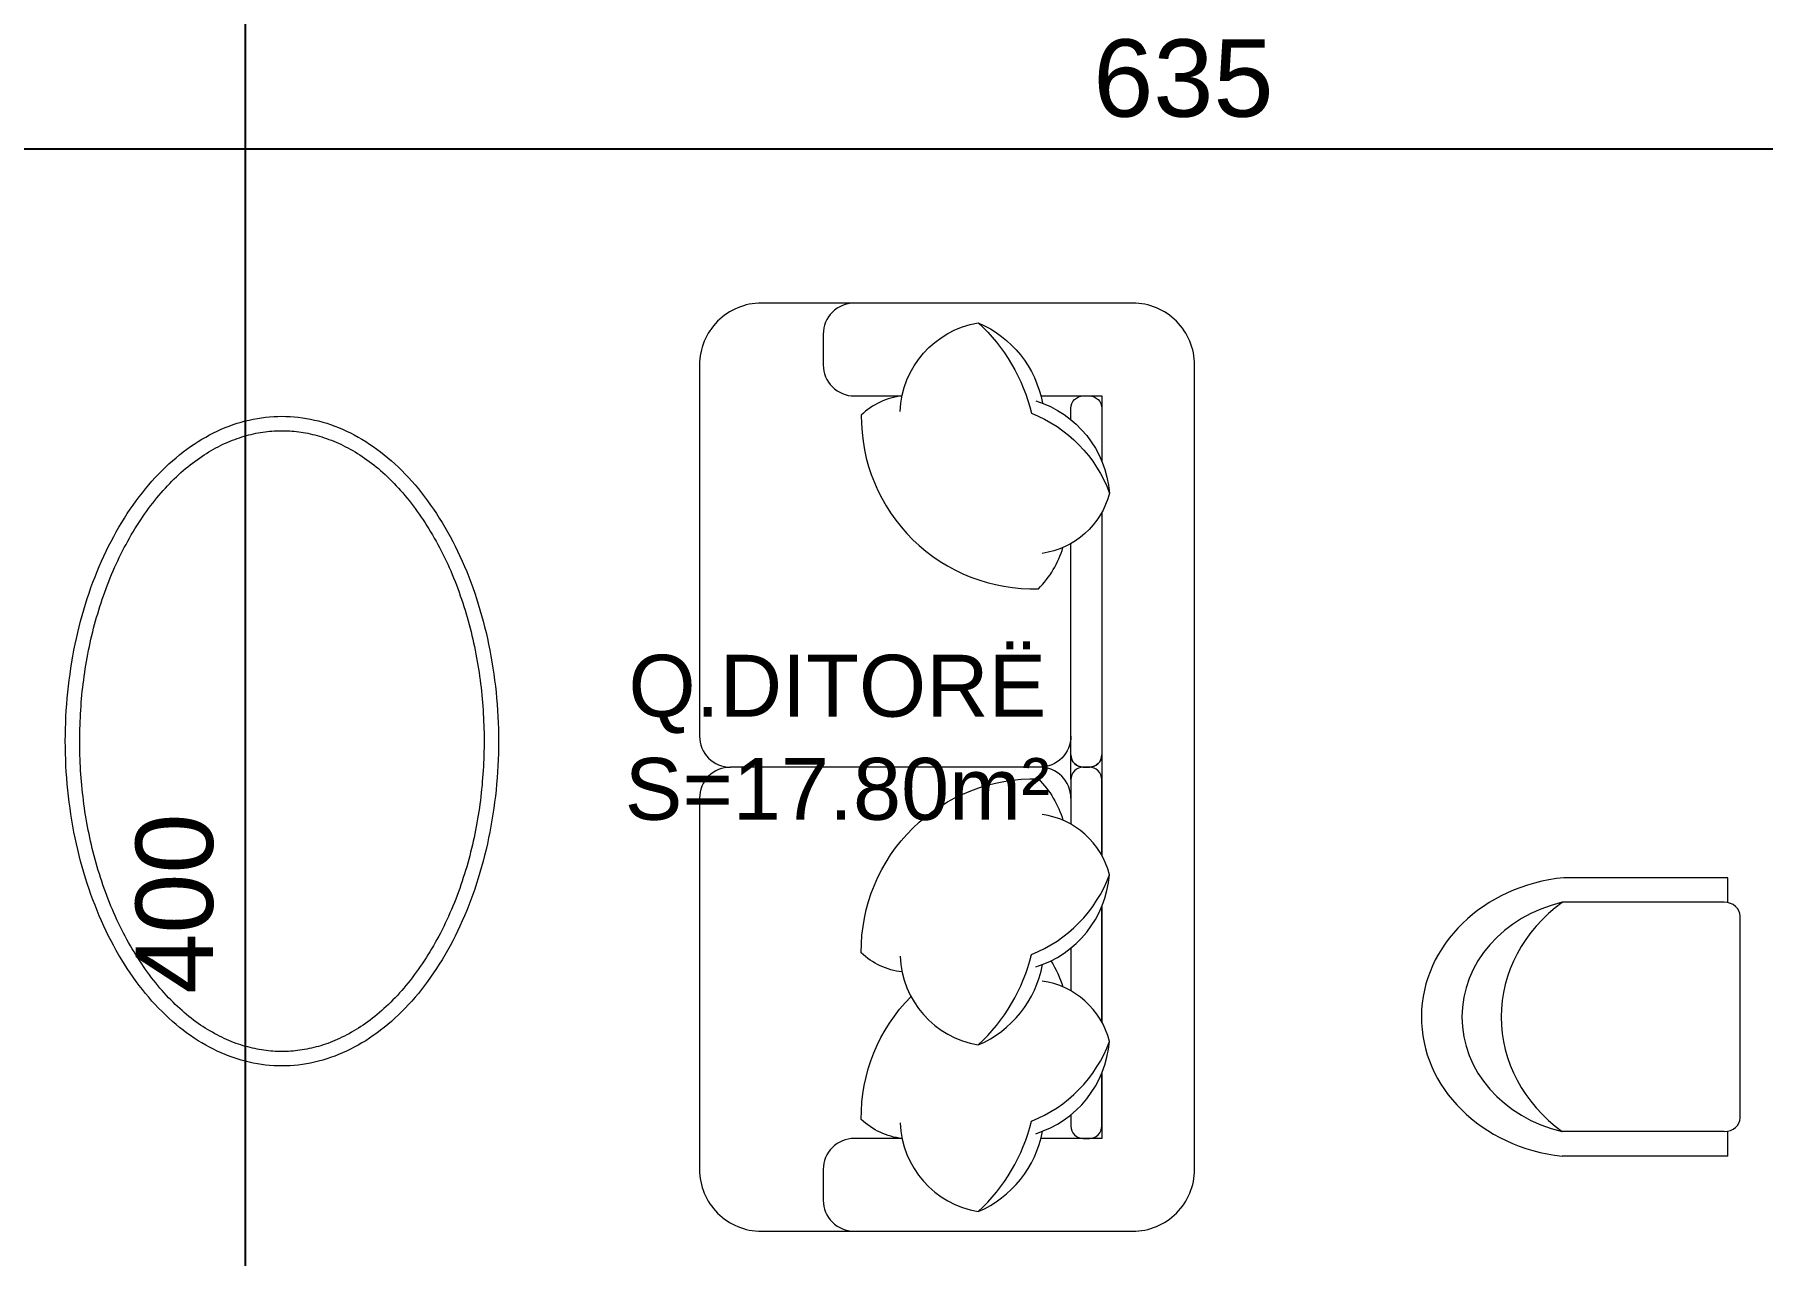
# Model space of a CAD drawing. Header units: feet. Extents: x 92587 to 97987, y -55119 to -48334.
# Drawn here: x 94881 to 95160.2, y -54019.2 to -53821.9 of the extents above; entities that cross this region are included whole.
import ezdxf

# ---------------------------------------------------------------- set-up
doc = ezdxf.new("R2010")
doc.units = ezdxf.units.FT
doc.header["$LTSCALE"] = 50
doc.header["$MEASUREMENT"] = 0
doc.layers.get('0').update_dxf_attribs({"color": 8})
doc.layers.add('COTE 50ème', color=1, linetype='Continuous')
doc.layers.add('DEMOL', color=7, linetype='Continuous', lineweight=60, true_color=0xa87e00)
doc.layers.add('mobilimi', color=8, linetype='Continuous', lineweight=9)
doc.styles.add('RS_TEXT_1.50', font='arial.ttf', dxfattribs={"height": 12.5})
doc.styles.add('RS_TXT_50', font='arial.ttf', dxfattribs={"height": 12.5})
doc.dimstyles.new('RS_50CM_LINEAIRE', dxfattribs={"dimscale": 5, "dimtxt": 12.5, "dimasz": 1.5, "dimexe": 1, "dimexo": 2.5, "dimgap": 1, "dimtad": 1, "dimdec": 1, "dimrnd": 0.5, "dimdsep": 46, "dimtxsty": 'RS_TXT_50', "dimblk1": 'ARCHTICK', "dimblk2": 'ARCHTICK', "dimsah": 1, "dimcen": 2.5, "dimdle": 1, "dimclrt": 4, "dimadec": 0, "dimazin": 2, "dimtfac": 1, "dimtdec": 1, "dimtix": 1, "dimtmove": 2, "dimatfit": 3, "dimfxl": 1, "dimtolj": 1, "dimtzin": 0, "dimarcsym": 0})

# ---------------------------------------------------------------- blocks, each defined once
blk = doc.blocks.new('1111')
at = {"layer": 'mobilimi'}
for p, q in [((7498090.66, 4737224.66), (7498067.1, 4737224.66)), ((7498090.66, 4737221.1), (7498090.66, 4737224.66)), ((7498090.15, 4737221.13), (7498066.85, 4737221.13)), ((7498092.44, 4737190.14), (7498092.44, 4737219.13)), ((7498090.15, 4737188.14), (7498066.85, 4737188.14)), ((7498090.66, 4737184.61), (7498090.66, 4737188.14)), ((7498090.66, 4737184.61), (7498066.85, 4737184.61))]:
    blk.add_line(p, q, dxfattribs=at)
for centre, major_axis, start_param, end_param in [((7498069.68, 4737204.62), (-23.08, 0), -1.458692, 1.447759), ((7498071.99, 4737204.63), (-19.57, 0), -1.304651, 1.304651), ((7498082.73, 4737204.63), (24.67, 0), 2.270248, 4.012938), ((7498090.15, 4737219.13), (-2.29, 0), 3.141593, 4.712389), ((7498090.15, 4737190.14), (2.29, 0), 4.712389, 6.283185)]:
    blk.add_ellipse(centre, major_axis=major_axis, ratio=0.87377, start_param=start_param, end_param=end_param, dxfattribs=at)
blk = doc.blocks.new('_ArchTick')
at = {"color": 0, "linetype": 'ByBlock', "const_width": 0.15}
blk.add_lwpolyline([(-0.5, -0.5), (0.5, 0.5)], dxfattribs=at)
blk = doc.blocks.new('*D1626')
at = {"layer": 'COTE 50ème', "color": 0, "lineweight": -2, "ltscale": 0.5, "transparency": 16777216}
for p, q in [((94915.02, -53757.36), (94915.02, -54167.36)), ((94928.61, -53762.36), (94910.02, -53762.36)), ((94971.61, -54162.36), (94910.02, -54162.36))]:
    blk.add_line(p, q, dxfattribs=at)
at = {"layer": 'Defpoints', "color": 0, "ltscale": 0.5, "transparency": 16777216}
for p in [(94941.11, -53762.36), (94915.02, -54162.36), (94984.11, -54162.36)]:
    blk.add_point(p, dxfattribs=at)
at = {"layer": 'COTE 50ème', "color": 0, "lineweight": -2, "ltscale": 0.5, "transparency": 16777216, "xscale": 7.5, "yscale": 7.5, "zscale": 7.5}
for p, rotation in [((94915.02, -53762.36), 90), ((94915.02, -54162.36), 270)]:
    blk.add_blockref('_ArchTick', p, dxfattribs=dict(at, rotation=rotation))
at = {"layer": 'COTE 50ème', "color": 4, "lineweight": 5, "ltscale": 0.5, "transparency": 16777216, "insert": (94903.63, -53962.36), "char_height": 12.5, "attachment_point": 5, "rotation": 90, "style": 'RS_TXT_50'}
blk.add_mtext('\\A1;400', dxfattribs=at)
blk = doc.blocks.new('*D2009')
at = {"layer": 'COTE 50ème', "color": 0, "lineweight": -2, "ltscale": 0.5, "transparency": 16777216}
for p, q in [((94749.11, -53794.86), (94749.11, -53845.4)), ((95384.11, -53838.92), (95384.11, -53845.4)), ((94744.11, -53840.4), (95389.11, -53840.4))]:
    blk.add_line(p, q, dxfattribs=at)
at = {"layer": 'Defpoints', "color": 0, "ltscale": 0.5, "transparency": 16777216}
for p in [(94749.11, -53782.36), (95384.11, -53826.42), (95384.11, -53840.4)]:
    blk.add_point(p, dxfattribs=at)
at = {"layer": 'COTE 50ème', "color": 0, "lineweight": -2, "ltscale": 0.5, "transparency": 16777216, "xscale": 7.5, "yscale": 7.5, "zscale": 7.5, "rotation": 180}
blk.add_blockref('_ArchTick', (94749.11, -53840.4), dxfattribs=at)
at = {"layer": 'COTE 50ème', "color": 0, "lineweight": -2, "ltscale": 0.5, "transparency": 16777216, "xscale": 7.5, "yscale": 7.5, "zscale": 7.5}
blk.add_blockref('_ArchTick', (95384.11, -53840.4), dxfattribs=at)
at = {"layer": 'COTE 50ème', "color": 4, "lineweight": 5, "ltscale": 0.5, "transparency": 16777216, "insert": (95066.61, -53829.02), "char_height": 12.5, "attachment_point": 5, "style": 'RS_TXT_50'}
blk.add_mtext('\\A1;635', dxfattribs=at)

msp = doc.modelspace()

# ---------------------------------------------------------------- linework, layer by layer
at = {"layer": 'mobilimi'}
for points in [[(94988.42, -53935.31, 0.414214), (94993.42, -53940.31, 0.414214), (94988.42, -53945.31), (94988.42, -54005.31, 0.414214), (94998.42, -54015.31), (95058.42, -54015.31, 0.414214), (95068.42, -54005.31), (95068.42, -53875.31, 0.414214), (95058.42, -53865.31), (94998.42, -53865.31, 0.414214), (94988.42, -53875.31), (94988.42, -53935.31, 0.414214), (94993.42, -53940.31, 0.414214), (94988.42, -53945.31)], [(95013.42, -53865.31, 0.414214), (95008.42, -53870.31), (95008.42, -53875.31, 0.414214), (95013.42, -53880.31), (95021.16, -53880.31)], [(95020.86, -53882.82, -0.356772), (95033.46, -53868.5, -0.249542), (95043.85, -53881.48, 9.61688)], [(95033.46, -53868.5, -0.14773), (95042.06, -53883.11, -0.213343), (95054.66, -53896, -0.178662)], [(95021.16, -53880.3, 0.165541), (95014.56, -53883.4, 0.425989), (95043.2, -53911.48, 0.121523), (95047.15, -53904.81, -7.115464)], [(95042.74, -53881.09, -0.306663), (95054.66, -53896, -0.30633), (95043.77, -53905.75, 0.872847)], [(95048.42, -53884.13), (95048.42, -53882.31, -0.414214), (95050.42, -53880.31), (95051.42, -53880.31, -0.414214), (95053.42, -53882.31)], [(95053.42, -53882.31), (95053.42, -53890.83, -0.414214)], [(95053.42, -53899.15), (95053.42, -53938.31, -0.414214), (95051.42, -53940.31), (95050.42, -53940.31, -0.414214), (95048.42, -53938.31), (95048.42, -53904.18, -0.414214)], [(95048.42, -53935.31, -0.414214), (95043.42, -53940.31), (94993.42, -53940.31, -0.414214)], [(95048.42, -53935.31, -0.414214), (95043.42, -53940.31)], [(95048.42, -53945.31, 0.414214), (95043.42, -53940.31), (94993.42, -53940.31, 0.414214)], [(95048.42, -53945.31, 0.414214), (95043.42, -53940.31)], [(95053.42, -53954.54), (95053.42, -53942.31, 0.414214), (95051.42, -53940.31), (95050.42, -53940.31, 0.414214), (95048.42, -53942.31), (95048.42, -53949.51, 0.414214)], [(95021.16, -53973.39, -0.165541), (95014.56, -53970.3, -0.425989), (95043.2, -53942.21, -0.121523), (95047.15, -53948.88, 7.115464)], [(95042.74, -53972.6, 0.306663), (95054.66, -53957.69, 0.30633), (95043.77, -53947.95, -0.872847)], [(95033.46, -53985.2, 0.14773), (95042.06, -53970.58, 0.213343), (95054.66, -53957.69, 0.178662)], [(95053.42, -53981.48), (95053.42, -53962.86, 0.414214)], [(95020.86, -53970.87, 0.356772), (95033.46, -53985.2, 0.249542), (95043.85, -53972.21, -9.61688)], [(95048.42, -53969.56), (95048.42, -53976.44, 0.414214)], [(95045.19, -53971.62, -0.071865), (95047.15, -53975.82, 7.115464)], [(95042.74, -53999.54, 0.306663), (95054.66, -53984.62, 0.30633), (95043.77, -53974.88, -0.872847)], [(95021.16, -54000.32, -0.165541), (95014.56, -53997.23, -0.200231), (95022.6, -53977.38, -0.121523)], [(95033.46, -54012.13, 0.14773), (95042.06, -53997.52, 0.213343), (95054.66, -53984.62, 0.178662)], [(95053.42, -53989.79), (95053.42, -54000.31), (95043.59, -54000.31, 0.414214)], [(95053.42, -53998.31), (95053.42, -53989.79, 0.414214)], [(95020.86, -53997.8, 0.356772), (95033.46, -54012.13, 0.249542), (95043.85, -53999.15, -9.61688)], [(95048.42, -53996.5), (95048.42, -53998.31, 0.414214), (95050.42, -54000.31), (95051.42, -54000.31, 0.414214), (95053.42, -53998.31)], [(95021.16, -54000.31), (95013.42, -54000.31, 0.414214), (95008.42, -54005.31), (95008.42, -54010.31, 0.414214), (95013.42, -54015.31)]]:
    msp.add_lwpolyline(points, format="xyb", dxfattribs=at)
for points in [[(95043.59, -53880.31), (95053.42, -53880.31), (95053.42, -53890.83)], [(95053.42, -53899.15), (95053.42, -53954.54)], [(95053.42, -53962.86), (95053.42, -53981.48)]]:
    msp.add_lwpolyline(points, dxfattribs=at)
msp.add_lwpolyline([(95053.42, -53938.31), (95053.42, -53942.31, 0.414214), (95051.42, -53940.31), (95050.42, -53940.31, 0.414214), (95048.42, -53942.31), (95048.42, -53938.31, 0.414214), (95050.42, -53940.31), (95051.42, -53940.31, 0.414214)], format="xyb", close=True, dxfattribs=at)
for points in [[(94920.93, -53988.6, 0), (94920.27, -53988.59, 0), (94919.61, -53988.56, 0), (94918.95, -53988.51, 0), (94918.28, -53988.45, 0), (94917.62, -53988.36, 0), (94916.97, -53988.26, 0), (94916.31, -53988.14, 0), (94915.65, -53988, 0), (94915, -53987.84, 0), (94914.35, -53987.66, 0), (94913.7, -53987.46, 0), (94913.05, -53987.25, 0), (94912.41, -53987.02, 0), (94911.77, -53986.77, 0), (94911.13, -53986.5, 0), (94910.49, -53986.21, 0), (94909.86, -53985.9, 0), (94909.24, -53985.58, 0), (94908.62, -53985.24, 0), (94908, -53984.88, 0), (94907.39, -53984.51, 0), (94906.78, -53984.11, 0), (94906.17, -53983.7, 0), (94905.58, -53983.27, 0), (94904.98, -53982.83, 0), (94904.4, -53982.37, 0), (94903.82, -53981.89, 0), (94903.24, -53981.4, 0), (94902.67, -53980.89, 0), (94902.11, -53980.36, 0), (94901.56, -53979.82, 0), (94901.01, -53979.26, 0), (94900.47, -53978.69, 0), (94899.93, -53978.1, 0), (94899.41, -53977.49, 0), (94898.89, -53976.88, 0), (94898.38, -53976.24, 0), (94897.88, -53975.6, 0), (94897.38, -53974.93, 0), (94896.9, -53974.26, 0), (94896.42, -53973.57, 0), (94895.95, -53972.87, 0), (94895.49, -53972.15, 0), (94895.04, -53971.42, 0), (94894.6, -53970.68, 0), (94894.17, -53969.93, 0), (94893.75, -53969.16, 0), (94893.33, -53968.38, 0), (94892.93, -53967.6, 0), (94892.54, -53966.79, 0), (94892.16, -53965.98, 0), (94891.78, -53965.16, 0), (94891.42, -53964.33, 0), (94891.07, -53963.49, 0), (94890.73, -53962.63, 0), (94890.4, -53961.77, 0), (94890.08, -53960.9, 0), (94889.78, -53960.02, 0), (94889.48, -53959.13, 0), (94889.2, -53958.23, 0), (94888.92, -53957.33, 0), (94888.66, -53956.42, 0), (94888.41, -53955.5, 0), (94888.17, -53954.57, 0), (94887.94, -53953.64, 0), (94887.73, -53952.7, 0), (94887.52, -53951.75, 0), (94887.33, -53950.8, 0), (94887.15, -53949.84, 0), (94886.99, -53948.88, 0), (94886.83, -53947.92, 0), (94886.69, -53946.95, 0), (94886.56, -53945.97, 0), (94886.44, -53945, 0), (94886.33, -53944.02, 0), (94886.24, -53943.03, 0), (94886.16, -53942.05, 0), (94886.09, -53941.06, 0), (94886.03, -53940.07, 0), (94885.99, -53939.08, 0), (94885.96, -53938.08, 0), (94885.94, -53937.09, 0), (94885.93, -53936.1, 0), (94885.94, -53935.1, 0), (94885.96, -53934.11, 0), (94885.99, -53933.12, 0), (94886.03, -53932.13, 0), (94886.09, -53931.14, 0), (94886.16, -53930.15, 0), (94886.24, -53929.16, 0), (94886.33, -53928.18, 0), (94886.44, -53927.2, 0), (94886.56, -53926.22, 0), (94886.69, -53925.25, 0), (94886.83, -53924.28, 0), (94886.99, -53923.31, 0), (94887.15, -53922.35, 0), (94887.33, -53921.39, 0), (94887.52, -53920.44, 0), (94887.73, -53919.5, 0), (94887.94, -53918.56, 0), (94888.17, -53917.62, 0), (94888.41, -53916.7, 0), (94888.66, -53915.78, 0), (94888.92, -53914.86, 0), (94889.2, -53913.96, 0), (94889.48, -53913.06, 0), (94889.78, -53912.17, 0), (94890.08, -53911.29, 0), (94890.4, -53910.42, 0), (94890.73, -53909.56, 0), (94891.07, -53908.71, 0), (94891.42, -53907.87, 0), (94891.78, -53907.03, 0), (94892.16, -53906.21, 0), (94892.54, -53905.4, 0), (94892.93, -53904.6, 0), (94893.33, -53903.81, 0), (94893.75, -53903.03, 0), (94894.17, -53902.27, 0), (94894.6, -53901.51, 0), (94895.04, -53900.77, 0), (94895.49, -53900.04, 0), (94895.95, -53899.33, 0), (94896.42, -53898.62, 0), (94896.9, -53897.94, 0), (94897.38, -53897.26, 0), (94897.88, -53896.6, 0), (94898.38, -53895.95, 0), (94898.89, -53895.32, 0), (94899.41, -53894.7, 0), (94899.93, -53894.1, 0), (94900.47, -53893.51, 0), (94901.01, -53892.93, 0), (94901.56, -53892.38, 0), (94902.11, -53891.83, 0), (94902.67, -53891.31, 0), (94903.24, -53890.8, 0), (94903.82, -53890.3, 0), (94904.4, -53889.83, 0), (94904.98, -53889.36, 0), (94905.58, -53888.92, 0), (94906.17, -53888.49, 0), (94906.78, -53888.08, 0), (94907.39, -53887.69, 0), (94908, -53887.31, 0), (94908.62, -53886.95, 0), (94909.24, -53886.61, 0), (94909.86, -53886.29, 0), (94910.49, -53885.99, 0), (94911.13, -53885.7, 0), (94911.77, -53885.43, 0), (94912.41, -53885.18, 0), (94913.05, -53884.95, 0), (94913.7, -53884.73, 0), (94914.35, -53884.53, 0), (94915, -53884.36, 0), (94915.65, -53884.2, 0), (94916.31, -53884.06, 0), (94916.97, -53883.94, 0), (94917.62, -53883.83, 0), (94918.28, -53883.75, 0), (94918.95, -53883.68, 0), (94919.61, -53883.63, 0), (94920.27, -53883.61, 0), (94920.93, -53883.6, 0), (94921.59, -53883.61, 0), (94922.26, -53883.63, 0), (94922.92, -53883.68, 0), (94923.58, -53883.75, 0), (94924.24, -53883.83, 0), (94924.9, -53883.94, 0), (94925.55, -53884.06, 0), (94926.21, -53884.2, 0), (94926.86, -53884.36, 0), (94927.52, -53884.53, 0), (94928.17, -53884.73, 0), (94928.81, -53884.95, 0), (94929.46, -53885.18, 0), (94930.1, -53885.43, 0), (94930.73, -53885.7, 0), (94931.37, -53885.99, 0), (94932, -53886.29, 0), (94932.63, -53886.61, 0), (94933.25, -53886.95, 0), (94933.87, -53887.31, 0), (94934.48, -53887.69, 0), (94935.09, -53888.08, 0), (94935.69, -53888.49, 0), (94936.29, -53888.92, 0), (94936.88, -53889.36, 0), (94937.47, -53889.83, 0), (94938.05, -53890.3, 0), (94938.62, -53890.8, 0), (94939.19, -53891.31, 0), (94939.75, -53891.83, 0), (94940.31, -53892.38, 0), (94940.86, -53892.93, 0), (94941.4, -53893.51, 0), (94941.93, -53894.1, 0), (94942.46, -53894.7, 0), (94942.98, -53895.32, 0), (94943.49, -53895.95, 0), (94943.99, -53896.6, 0), (94944.48, -53897.26, 0), (94944.97, -53897.94, 0), (94945.45, -53898.62, 0), (94945.91, -53899.33, 0), (94946.37, -53900.04, 0), (94946.82, -53900.77, 0), (94947.26, -53901.51, 0), (94947.7, -53902.27, 0), (94948.12, -53903.03, 0), (94948.53, -53903.81, 0), (94948.93, -53904.6, 0), (94949.33, -53905.4, 0), (94949.71, -53906.21, 0), (94950.08, -53907.03, 0), (94950.44, -53907.87, 0), (94950.79, -53908.71, 0), (94951.13, -53909.56, 0), (94951.46, -53910.42, 0), (94951.78, -53911.29, 0), (94952.09, -53912.17, 0), (94952.38, -53913.06, 0), (94952.67, -53913.96, 0), (94952.94, -53914.86, 0), (94953.2, -53915.78, 0), (94953.45, -53916.7, 0), (94953.69, -53917.62, 0), (94953.92, -53918.56, 0), (94954.14, -53919.5, 0), (94954.34, -53920.44, 0), (94954.53, -53921.39, 0), (94954.71, -53922.35, 0), (94954.88, -53923.31, 0), (94955.03, -53924.28, 0), (94955.18, -53925.25, 0), (94955.31, -53926.22, 0), (94955.43, -53927.2, 0), (94955.53, -53928.18, 0), (94955.63, -53929.16, 0), (94955.71, -53930.15, 0), (94955.78, -53931.14, 0), (94955.83, -53932.13, 0), (94955.88, -53933.12, 0), (94955.91, -53934.11, 0), (94955.93, -53935.1, 0), (94955.93, -53936.1, 0), (94955.93, -53937.09, 0), (94955.91, -53938.08, 0), (94955.88, -53939.08, 0), (94955.83, -53940.07, 0), (94955.78, -53941.06, 0), (94955.71, -53942.05, 0), (94955.63, -53943.03, 0), (94955.53, -53944.02, 0), (94955.43, -53945, 0), (94955.31, -53945.97, 0), (94955.18, -53946.95, 0), (94955.03, -53947.92, 0), (94954.88, -53948.88, 0), (94954.71, -53949.84, 0), (94954.53, -53950.8, 0), (94954.34, -53951.75, 0), (94954.14, -53952.7, 0), (94953.92, -53953.64, 0), (94953.69, -53954.57, 0), (94953.45, -53955.5, 0), (94953.2, -53956.42, 0), (94952.94, -53957.33, 0), (94952.67, -53958.23, 0), (94952.38, -53959.13, 0), (94952.09, -53960.02, 0), (94951.78, -53960.9, 0), (94951.46, -53961.77, 0), (94951.13, -53962.63, 0), (94950.79, -53963.49, 0), (94950.44, -53964.33, 0), (94950.08, -53965.16, 0), (94949.71, -53965.98, 0), (94949.33, -53966.79, 0), (94948.93, -53967.6, 0), (94948.53, -53968.38, 0), (94948.12, -53969.16, 0), (94947.7, -53969.93, 0), (94947.26, -53970.68, 0), (94946.82, -53971.42, 0), (94946.37, -53972.15, 0), (94945.91, -53972.87, 0), (94945.45, -53973.57, 0), (94944.97, -53974.26, 0), (94944.48, -53974.93, 0), (94943.99, -53975.6, 0), (94943.49, -53976.24, 0), (94942.98, -53976.88, 0), (94942.46, -53977.49, 0), (94941.93, -53978.1, 0), (94941.4, -53978.69, 0), (94940.86, -53979.26, 0), (94940.31, -53979.82, 0), (94939.75, -53980.36, 0), (94939.19, -53980.89, 0), (94938.62, -53981.4, 0), (94938.05, -53981.89, 0), (94937.47, -53982.37, 0), (94936.88, -53982.83, 0), (94936.29, -53983.27, 0), (94935.69, -53983.7, 0), (94935.09, -53984.11, 0), (94934.48, -53984.51, 0), (94933.87, -53984.88, 0), (94933.25, -53985.24, 0), (94932.63, -53985.58, 0), (94932, -53985.9, 0), (94931.37, -53986.21, 0), (94930.73, -53986.5, 0), (94930.1, -53986.77, 0), (94929.46, -53987.02, 0), (94928.81, -53987.25, 0), (94928.17, -53987.46, 0), (94927.52, -53987.66, 0), (94926.86, -53987.84, 0), (94926.21, -53988, 0), (94925.55, -53988.14, 0), (94924.9, -53988.26, 0), (94924.24, -53988.36, 0), (94923.58, -53988.45, 0), (94922.92, -53988.51, 0), (94922.26, -53988.56, 0), (94921.59, -53988.59, 0), (94920.93, -53988.6, 0)], [(94920.93, -53986.26, 0), (94920.57, -53986.26, 0), (94920.21, -53986.25, 0), (94919.85, -53986.24, 0), (94919.49, -53986.21, 0), (94919.13, -53986.19, 0), (94918.76, -53986.15, 0), (94918.39, -53986.11, 0), (94918.02, -53986.06, 0), (94917.66, -53986.01, 0), (94917.28, -53985.95, 0), (94916.91, -53985.88, 0), (94916.54, -53985.8, 0), (94916.16, -53985.72, 0), (94915.79, -53985.63, 0), (94915.41, -53985.53, 0), (94915.03, -53985.43, 0), (94914.66, -53985.32, 0), (94914.28, -53985.2, 0), (94913.9, -53985.07, 0), (94913.52, -53984.94, 0), (94913.13, -53984.8, 0), (94912.75, -53984.65, 0), (94912.37, -53984.49, 0), (94911.99, -53984.32, 0), (94911.6, -53984.15, 0), (94911.22, -53983.97, 0), (94910.84, -53983.78, 0), (94910.45, -53983.58, 0), (94910.07, -53983.38, 0), (94909.69, -53983.16, 0), (94909.31, -53982.94, 0), (94908.92, -53982.71, 0), (94908.54, -53982.48, 0), (94908.16, -53982.23, 0), (94907.78, -53981.98, 0), (94907.41, -53981.71, 0), (94907.03, -53981.44, 0), (94906.65, -53981.17, 0), (94906.28, -53980.88, 0), (94905.9, -53980.59, 0), (94905.53, -53980.29, 0), (94905.16, -53979.97, 0), (94904.8, -53979.66, 0), (94904.43, -53979.33, 0), (94904.06, -53978.99, 0), (94903.7, -53978.65, 0), (94903.34, -53978.29, 0), (94902.98, -53977.93, 0), (94902.63, -53977.56, 0), (94902.28, -53977.19, 0), (94901.93, -53976.8, 0), (94901.58, -53976.41, 0), (94901.23, -53976.01, 0), (94900.89, -53975.6, 0), (94900.55, -53975.18, 0), (94900.21, -53974.76, 0), (94899.88, -53974.33, 0), (94899.55, -53973.89, 0), (94899.22, -53973.45, 0), (94898.9, -53973, 0), (94898.58, -53972.54, 0), (94898.27, -53972.08, 0), (94897.95, -53971.61, 0), (94897.64, -53971.13, 0), (94897.34, -53970.65, 0), (94897.04, -53970.16, 0), (94896.74, -53969.67, 0), (94896.45, -53969.17, 0), (94896.16, -53968.66, 0), (94895.88, -53968.15, 0), (94895.6, -53967.63, 0), (94895.32, -53967.11, 0), (94895.05, -53966.58, 0), (94894.79, -53966.05, 0), (94894.53, -53965.51, 0), (94894.27, -53964.97, 0), (94894.02, -53964.42, 0), (94893.77, -53963.87, 0), (94893.53, -53963.32, 0), (94893.3, -53962.76, 0), (94893.07, -53962.19, 0), (94892.84, -53961.62, 0), (94892.62, -53961.05, 0), (94892.41, -53960.48, 0), (94892.2, -53959.9, 0), (94892, -53959.32, 0), (94891.81, -53958.74, 0), (94891.62, -53958.16, 0), (94891.43, -53957.57, 0), (94891.25, -53956.99, 0), (94891.08, -53956.4, 0), (94890.91, -53955.82, 0), (94890.75, -53955.23, 0), (94890.59, -53954.64, 0), (94890.44, -53954.05, 0), (94890.29, -53953.45, 0), (94890.15, -53952.86, 0), (94890.01, -53952.27, 0), (94889.88, -53951.67, 0), (94889.76, -53951.07, 0), (94889.63, -53950.48, 0), (94889.52, -53949.88, 0), (94889.41, -53949.28, 0), (94889.31, -53948.68, 0), (94889.21, -53948.08, 0), (94889.11, -53947.48, 0), (94889.02, -53946.87, 0), (94888.94, -53946.27, 0), (94888.86, -53945.67, 0), (94888.79, -53945.06, 0), (94888.72, -53944.46, 0), (94888.65, -53943.85, 0), (94888.59, -53943.24, 0), (94888.54, -53942.64, 0), (94888.49, -53942.03, 0), (94888.45, -53941.42, 0), (94888.41, -53940.82, 0), (94888.37, -53940.21, 0), (94888.34, -53939.6, 0), (94888.32, -53938.99, 0), (94888.3, -53938.38, 0), (94888.28, -53937.77, 0), (94888.27, -53937.16, 0), (94888.27, -53936.55, 0), (94888.27, -53935.94, 0), (94888.27, -53935.34, 0), (94888.28, -53934.73, 0), (94888.29, -53934.12, 0), (94888.31, -53933.51, 0), (94888.33, -53932.9, 0), (94888.36, -53932.29, 0), (94888.39, -53931.68, 0), (94888.43, -53931.07, 0), (94888.47, -53930.47, 0), (94888.51, -53929.86, 0), (94888.57, -53929.25, 0), (94888.62, -53928.65, 0), (94888.68, -53928.04, 0), (94888.75, -53927.43, 0), (94888.82, -53926.83, 0), (94888.9, -53926.23, 0), (94888.98, -53925.62, 0), (94889.07, -53925.02, 0), (94889.16, -53924.42, 0), (94889.26, -53923.82, 0), (94889.36, -53923.21, 0), (94889.46, -53922.61, 0), (94889.58, -53922.02, 0), (94889.69, -53921.42, 0), (94889.82, -53920.82, 0), (94889.95, -53920.22, 0), (94890.08, -53919.63, 0), (94890.22, -53919.04, 0), (94890.36, -53918.44, 0), (94890.51, -53917.85, 0), (94890.67, -53917.26, 0), (94890.83, -53916.67, 0), (94890.99, -53916.08, 0), (94891.16, -53915.5, 0), (94891.34, -53914.91, 0), (94891.52, -53914.33, 0), (94891.71, -53913.75, 0), (94891.9, -53913.16, 0), (94892.1, -53912.59, 0), (94892.31, -53912.01, 0), (94892.52, -53911.43, 0), (94892.73, -53910.86, 0), (94892.95, -53910.29, 0), (94893.18, -53909.72, 0), (94893.41, -53909.16, 0), (94893.65, -53908.6, 0), (94893.89, -53908.05, 0), (94894.14, -53907.5, 0), (94894.4, -53906.95, 0), (94894.65, -53906.41, 0), (94894.92, -53905.88, 0), (94895.19, -53905.35, 0), (94895.46, -53904.82, 0), (94895.74, -53904.3, 0), (94896.02, -53903.79, 0), (94896.3, -53903.28, 0), (94896.59, -53902.78, 0), (94896.89, -53902.28, 0), (94897.19, -53901.79, 0), (94897.49, -53901.3, 0), (94897.8, -53900.82, 0), (94898.11, -53900.35, 0), (94898.42, -53899.88, 0), (94898.74, -53899.42, 0), (94899.06, -53898.97, 0), (94899.39, -53898.52, 0), (94899.72, -53898.08, 0), (94900.05, -53897.65, 0), (94900.38, -53897.22, 0), (94900.72, -53896.8, 0), (94901.06, -53896.39, 0), (94901.4, -53895.99, 0), (94901.75, -53895.59, 0), (94902.1, -53895.2, 0), (94902.45, -53894.82, 0), (94902.81, -53894.45, 0), (94903.16, -53894.08, 0), (94903.52, -53893.72, 0), (94903.88, -53893.37, 0), (94904.25, -53893.03, 0), (94904.61, -53892.7, 0), (94904.98, -53892.38, 0), (94905.35, -53892.06, 0), (94905.72, -53891.76, 0), (94906.09, -53891.46, 0), (94906.46, -53891.17, 0), (94906.84, -53890.89, 0), (94907.22, -53890.61, 0), (94907.59, -53890.35, 0), (94907.97, -53890.09, 0), (94908.35, -53889.84, 0), (94908.73, -53889.6, 0), (94909.12, -53889.37, 0), (94909.5, -53889.14, 0), (94909.88, -53888.92, 0), (94910.26, -53888.71, 0), (94910.65, -53888.51, 0), (94911.03, -53888.32, 0), (94911.41, -53888.13, 0), (94911.8, -53887.96, 0), (94912.18, -53887.79, 0), (94912.56, -53887.63, 0), (94912.94, -53887.47, 0), (94913.33, -53887.33, 0), (94913.71, -53887.19, 0), (94914.09, -53887.06, 0), (94914.47, -53886.93, 0), (94914.85, -53886.82, 0), (94915.22, -53886.71, 0), (94915.6, -53886.61, 0), (94915.98, -53886.52, 0), (94916.35, -53886.43, 0), (94916.73, -53886.35, 0), (94917.1, -53886.28, 0), (94917.47, -53886.22, 0), (94917.84, -53886.16, 0), (94918.21, -53886.11, 0), (94918.58, -53886.06, 0), (94918.94, -53886.02, 0), (94919.31, -53885.99, 0), (94919.67, -53885.97, 0), (94920.03, -53885.95, 0), (94920.39, -53885.94, 0), (94920.75, -53885.93, 0), (94921.11, -53885.93, 0), (94921.47, -53885.94, 0), (94921.83, -53885.95, 0), (94922.19, -53885.97, 0), (94922.56, -53885.99, 0), (94922.92, -53886.02, 0), (94923.29, -53886.06, 0), (94923.65, -53886.11, 0), (94924.02, -53886.16, 0), (94924.39, -53886.22, 0), (94924.77, -53886.28, 0), (94925.14, -53886.35, 0), (94925.51, -53886.43, 0), (94925.89, -53886.52, 0), (94926.26, -53886.61, 0), (94926.64, -53886.71, 0), (94927.02, -53886.82, 0), (94927.4, -53886.93, 0), (94927.78, -53887.06, 0), (94928.16, -53887.19, 0), (94928.54, -53887.33, 0), (94928.92, -53887.47, 0), (94929.3, -53887.63, 0), (94929.69, -53887.79, 0), (94930.07, -53887.96, 0), (94930.45, -53888.13, 0), (94930.83, -53888.32, 0), (94931.22, -53888.51, 0), (94931.6, -53888.71, 0), (94931.98, -53888.92, 0), (94932.37, -53889.14, 0), (94932.75, -53889.37, 0), (94933.13, -53889.6, 0), (94933.51, -53889.84, 0), (94933.89, -53890.09, 0), (94934.27, -53890.35, 0), (94934.65, -53890.61, 0), (94935.02, -53890.89, 0), (94935.4, -53891.17, 0), (94935.77, -53891.46, 0), (94936.14, -53891.76, 0), (94936.52, -53892.06, 0), (94936.88, -53892.38, 0), (94937.25, -53892.7, 0), (94937.62, -53893.03, 0), (94937.98, -53893.37, 0), (94938.34, -53893.72, 0), (94938.7, -53894.08, 0), (94939.06, -53894.45, 0), (94939.41, -53894.82, 0), (94939.76, -53895.2, 0), (94940.11, -53895.59, 0), (94940.46, -53895.99, 0), (94940.8, -53896.39, 0), (94941.14, -53896.8, 0), (94941.48, -53897.22, 0), (94941.82, -53897.65, 0), (94942.15, -53898.08, 0), (94942.48, -53898.52, 0), (94942.8, -53898.97, 0), (94943.12, -53899.42, 0), (94943.44, -53899.88, 0), (94943.75, -53900.35, 0), (94944.07, -53900.82, 0), (94944.37, -53901.3, 0), (94944.68, -53901.79, 0), (94944.97, -53902.28, 0), (94945.27, -53902.78, 0), (94945.56, -53903.28, 0), (94945.85, -53903.79, 0), (94946.13, -53904.3, 0), (94946.4, -53904.82, 0), (94946.68, -53905.35, 0), (94946.95, -53905.88, 0), (94947.21, -53906.41, 0), (94947.47, -53906.95, 0), (94947.72, -53907.5, 0), (94947.97, -53908.05, 0), (94948.21, -53908.6, 0), (94948.45, -53909.16, 0), (94948.68, -53909.72, 0), (94948.91, -53910.29, 0), (94949.13, -53910.86, 0), (94949.35, -53911.43, 0), (94949.56, -53912.01, 0), (94949.76, -53912.59, 0), (94949.96, -53913.16, 0), (94950.15, -53913.75, 0), (94950.34, -53914.33, 0), (94950.52, -53914.91, 0), (94950.7, -53915.5, 0), (94950.87, -53916.08, 0), (94951.04, -53916.67, 0), (94951.2, -53917.26, 0), (94951.35, -53917.85, 0), (94951.5, -53918.44, 0), (94951.65, -53919.04, 0), (94951.78, -53919.63, 0), (94951.92, -53920.22, 0), (94952.05, -53920.82, 0), (94952.17, -53921.42, 0), (94952.29, -53922.02, 0), (94952.4, -53922.61, 0), (94952.51, -53923.21, 0), (94952.61, -53923.82, 0), (94952.71, -53924.42, 0), (94952.8, -53925.02, 0), (94952.88, -53925.62, 0), (94952.97, -53926.23, 0), (94953.04, -53926.83, 0), (94953.11, -53927.43, 0), (94953.18, -53928.04, 0), (94953.24, -53928.65, 0), (94953.3, -53929.25, 0), (94953.35, -53929.86, 0), (94953.4, -53930.47, 0), (94953.44, -53931.07, 0), (94953.47, -53931.68, 0), (94953.51, -53932.29, 0), (94953.53, -53932.9, 0), (94953.56, -53933.51, 0), (94953.57, -53934.12, 0), (94953.59, -53934.73, 0), (94953.59, -53935.34, 0), (94953.6, -53935.94, 0), (94953.6, -53936.55, 0), (94953.59, -53937.16, 0), (94953.58, -53937.77, 0), (94953.57, -53938.38, 0), (94953.55, -53938.99, 0), (94953.52, -53939.6, 0), (94953.49, -53940.21, 0), (94953.46, -53940.82, 0), (94953.42, -53941.42, 0), (94953.37, -53942.03, 0), (94953.32, -53942.64, 0), (94953.27, -53943.24, 0), (94953.21, -53943.85, 0), (94953.15, -53944.46, 0), (94953.08, -53945.06, 0), (94953, -53945.67, 0), (94952.93, -53946.27, 0), (94952.84, -53946.87, 0), (94952.75, -53947.48, 0), (94952.66, -53948.08, 0), (94952.56, -53948.68, 0), (94952.45, -53949.28, 0), (94952.34, -53949.88, 0), (94952.23, -53950.48, 0), (94952.11, -53951.07, 0), (94951.98, -53951.67, 0), (94951.85, -53952.27, 0), (94951.72, -53952.86, 0), (94951.57, -53953.45, 0), (94951.43, -53954.05, 0), (94951.28, -53954.64, 0), (94951.12, -53955.23, 0), (94950.96, -53955.82, 0), (94950.79, -53956.4, 0), (94950.61, -53956.99, 0), (94950.43, -53957.57, 0), (94950.25, -53958.16, 0), (94950.06, -53958.74, 0), (94949.86, -53959.32, 0), (94949.66, -53959.9, 0), (94949.45, -53960.48, 0), (94949.24, -53961.05, 0), (94949.02, -53961.62, 0), (94948.8, -53962.19, 0), (94948.57, -53962.76, 0), (94948.33, -53963.32, 0), (94948.09, -53963.87, 0), (94947.85, -53964.42, 0), (94947.59, -53964.97, 0), (94947.34, -53965.51, 0), (94947.08, -53966.05, 0), (94946.81, -53966.58, 0), (94946.54, -53967.11, 0), (94946.27, -53967.63, 0), (94945.99, -53968.15, 0), (94945.7, -53968.66, 0), (94945.41, -53969.17, 0), (94945.12, -53969.67, 0), (94944.83, -53970.16, 0), (94944.52, -53970.65, 0), (94944.22, -53971.13, 0), (94943.91, -53971.61, 0), (94943.6, -53972.08, 0), (94943.28, -53972.54, 0), (94942.96, -53973, 0), (94942.64, -53973.45, 0), (94942.31, -53973.89, 0), (94941.98, -53974.33, 0), (94941.65, -53974.76, 0), (94941.31, -53975.18, 0), (94940.97, -53975.6, 0), (94940.63, -53976.01, 0), (94940.29, -53976.41, 0), (94939.94, -53976.8, 0), (94939.59, -53977.19, 0), (94939.23, -53977.56, 0), (94938.88, -53977.93, 0), (94938.52, -53978.29, 0), (94938.16, -53978.65, 0), (94937.8, -53978.99, 0), (94937.43, -53979.33, 0), (94937.07, -53979.66, 0), (94936.7, -53979.97, 0), (94936.33, -53980.29, 0), (94935.96, -53980.59, 0), (94935.59, -53980.88, 0), (94935.21, -53981.17, 0), (94934.84, -53981.44, 0), (94934.46, -53981.71, 0), (94934.08, -53981.98, 0), (94933.7, -53982.23, 0), (94933.32, -53982.48, 0), (94932.94, -53982.71, 0), (94932.56, -53982.94, 0), (94932.18, -53983.16, 0), (94931.79, -53983.38, 0), (94931.41, -53983.58, 0), (94931.03, -53983.78, 0), (94930.64, -53983.97, 0), (94930.26, -53984.15, 0), (94929.88, -53984.32, 0), (94929.49, -53984.49, 0), (94929.11, -53984.65, 0), (94928.73, -53984.8, 0), (94928.35, -53984.94, 0), (94927.97, -53985.07, 0), (94927.59, -53985.2, 0), (94927.21, -53985.32, 0), (94926.83, -53985.43, 0), (94926.45, -53985.53, 0), (94926.08, -53985.63, 0), (94925.7, -53985.72, 0), (94925.33, -53985.8, 0), (94924.95, -53985.88, 0), (94924.58, -53985.95, 0), (94924.21, -53986.01, 0), (94923.84, -53986.06, 0), (94923.47, -53986.11, 0), (94923.1, -53986.15, 0), (94922.74, -53986.19, 0), (94922.37, -53986.21, 0), (94922.01, -53986.24, 0), (94921.65, -53986.25, 0), (94921.29, -53986.26, 0), (94920.93, -53986.26, 0)]]:
    msp.add_polyline3d(points, dxfattribs=at)

# ---------------------------------------------------------------- block references
at = {"layer": 'mobilimi', "xscale": 1.123327195006823, "yscale": 1.123327195006823, "zscale": 1.123327195006823}
msp.add_blockref('1111', (-8327654.58, -5375411.47), dxfattribs=at)

# ---------------------------------------------------------------- texts
at = {"layer": 'DEMOL', "lineweight": -2, "insert": (95010.69, -53935.55), "char_height": 10, "width": 93.9293, "attachment_point": 5, "style": 'RS_TEXT_1.50'}
msp.add_mtext('Q.DITORË\\PS=17.80m²', dxfattribs=at)

# ---------------------------------------------------------------- dimensions: what is measured, and where the dimension line sits
at = {"layer": 'COTE 50ème', "lineweight": 5, "ltscale": 0.5}
dim = msp.add_linear_dim(base=(94915.02, -54162.36), p1=(94941.11, -53762.36), p2=(94984.11, -54162.36), angle=90, dimstyle='RS_50CM_LINEAIRE', dxfattribs=at)
dim.commit()
dim.dimension.update_dxf_attribs({"geometry": '*D1626', "text_midpoint": (94903.63, -53962.36)})
dim = msp.add_linear_dim(base=(95384.11, -53840.4), p1=(94749.11, -53782.36), p2=(95384.11, -53826.42), dimstyle='RS_50CM_LINEAIRE', dxfattribs=at)
dim.commit()
dim.dimension.update_dxf_attribs({"geometry": '*D2009', "text_midpoint": (95066.61, -53829.02)})

doc.saveas('drawing.dxf')
